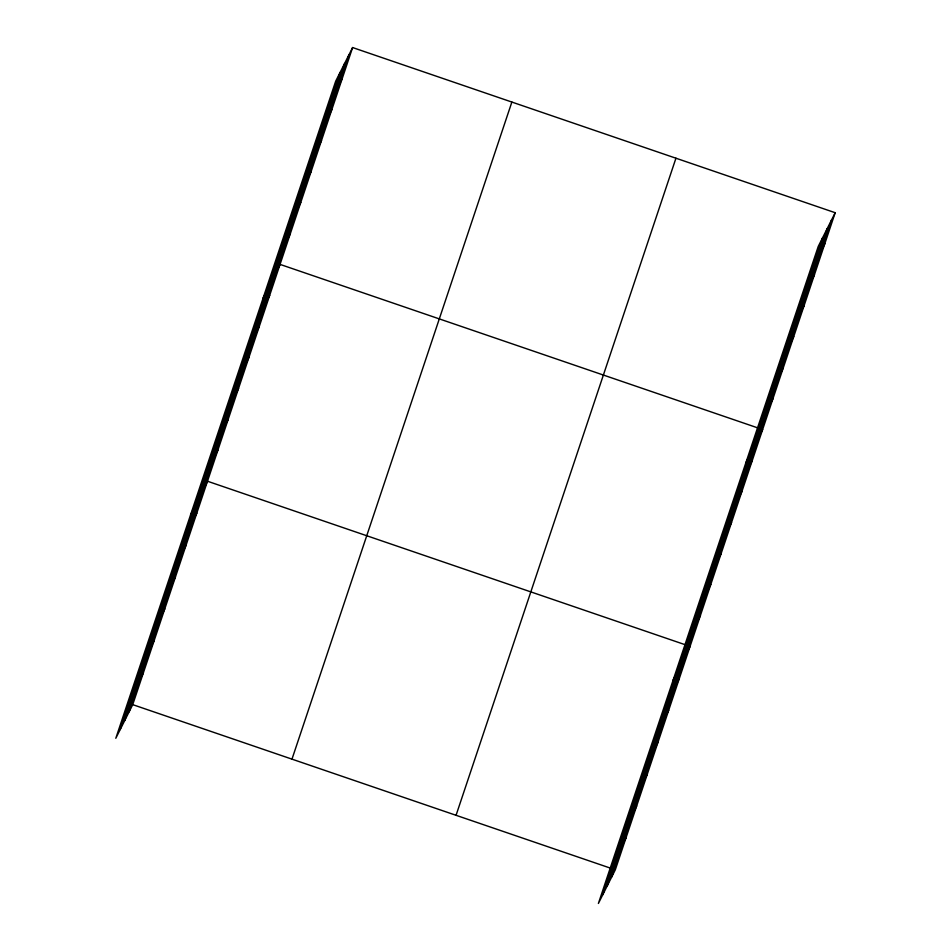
<?xml version="1.0" encoding="UTF-8"?>
<svg xmlns="http://www.w3.org/2000/svg" width="951" height="951" viewBox="0 0 951 951"><rect width="100%" height="100%" fill="white"/><g stroke="black" fill="none" stroke-linecap="round" stroke-linejoin="round"><path stroke-width="1.43" d="M120.195 729.548L340.089 72.466M124.724 720.549L344.607 63.455M129.122 711.8L349.005 54.718M352.607 47.55L335.691 81.204L115.808 738.285L132.724 704.643L352.607 47.55L835.192 212.715L615.309 869.796L598.393 903.45L818.276 246.357L835.192 212.715M291.981 759.136L511.864 102.054M456.064 815.292L675.947 158.211M602.779 894.713L822.663 237.619M607.309 885.702L827.192 228.62M611.707 876.965L831.59 219.883M338.639 85.697L342.241 78.529M328.273 116.676L331.875 109.508M317.907 147.643L321.509 140.486M307.542 178.622L311.143 171.453M297.176 209.6L300.778 202.432M286.81 240.579L290.412 233.411M263.13 298.043L280.046 264.39L758.482 428.128M266.078 302.537L269.68 295.369M255.712 333.504L259.314 326.348M245.346 364.483L248.948 357.314M234.98 395.461L238.582 388.293M224.614 426.44L228.216 419.272M214.248 457.419L217.85 450.251M190.569 514.883L207.484 481.23L684.53 644.493M193.208 520.316L196.809 513.148M182.521 552.222L186.123 545.054M171.846 584.14L175.448 576.972M161.159 616.058L164.773 608.89M150.484 647.976L154.086 640.808M139.809 679.894L143.411 672.726M821.224 250.85L824.826 243.694M810.858 281.829L814.46 274.661M800.492 312.808L804.094 305.64M790.126 343.786L793.728 336.618M779.761 374.765L783.362 367.597M769.395 405.744L772.997 398.576M745.715 463.196L762.631 429.555M748.663 467.69L752.265 460.534M738.297 498.669L741.899 491.501M727.931 529.648L731.533 522.479M717.565 560.626L721.167 553.458M707.199 591.605L710.801 584.437M696.833 622.584L700.435 615.416M673.153 680.036L690.069 646.395M675.792 685.469L679.394 678.301M665.106 717.387L668.708 710.219M654.431 749.305L658.033 742.137M643.744 781.223L647.358 774.055M633.069 813.141L636.671 805.972M622.382 845.047L625.996 837.879M132.724 704.643L611.16 868.382"/></g></svg>
